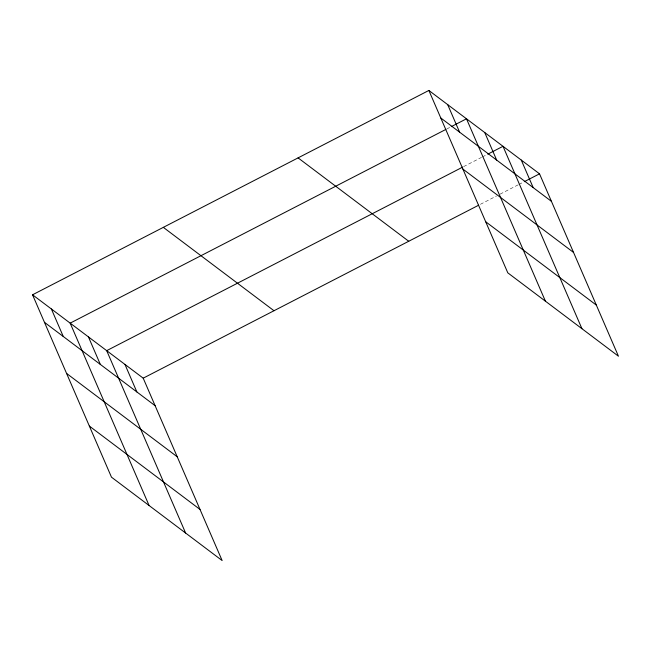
<?xml version="1.0" encoding="UTF-8"?>
<svg xmlns="http://www.w3.org/2000/svg" width="651" height="651" viewBox="0 0 651 651"><rect width="100%" height="100%" fill="white"/><g stroke="black" fill="none" stroke-linecap="round" stroke-linejoin="round"><path stroke-width="0.49" stroke-dasharray="3.25 2.44" d="M446.781 128.963L450.37 127.108M463.593 166.632L481.512 157.396M482.407 156.932L486.883 154.629M480.405 204.308L496.526 195.992M500.114 194.144L518.025 184.908M518.92 184.445L523.404 182.142"/><path stroke-width="0.98" d="M32.55 294.789L143.204 378.166L222.129 560.552L111.476 477.175L32.55 294.789L428.871 90.448L539.524 173.825L618.45 356.211L507.796 272.834L428.871 90.448M445.886 129.419L70.17 323.14L149.095 505.526M451.265 126.652L466.49 118.799L545.416 301.185M462.698 167.095L106.691 350.653L185.616 533.039M487.778 154.165L503.011 146.312L581.937 328.698M143.204 378.166L478.615 205.228M524.299 181.678L539.524 173.825M440.784 117.986L551.438 201.354M462.894 169.081L573.555 252.458M485.679 221.731L596.34 305.107M298.085 157.884L408.738 241.261M163.336 227.362L273.99 310.73M44.463 322.326L155.117 405.695M66.581 373.422L177.235 456.799M89.358 426.071L200.02 509.448M521.264 160.065L533.185 187.602M484.751 132.552L496.664 160.089M447.685 104.624L459.598 132.153M124.951 364.405L136.865 391.943M88.43 336.892L100.344 364.43M51.364 308.965L63.277 336.494"/></g></svg>
